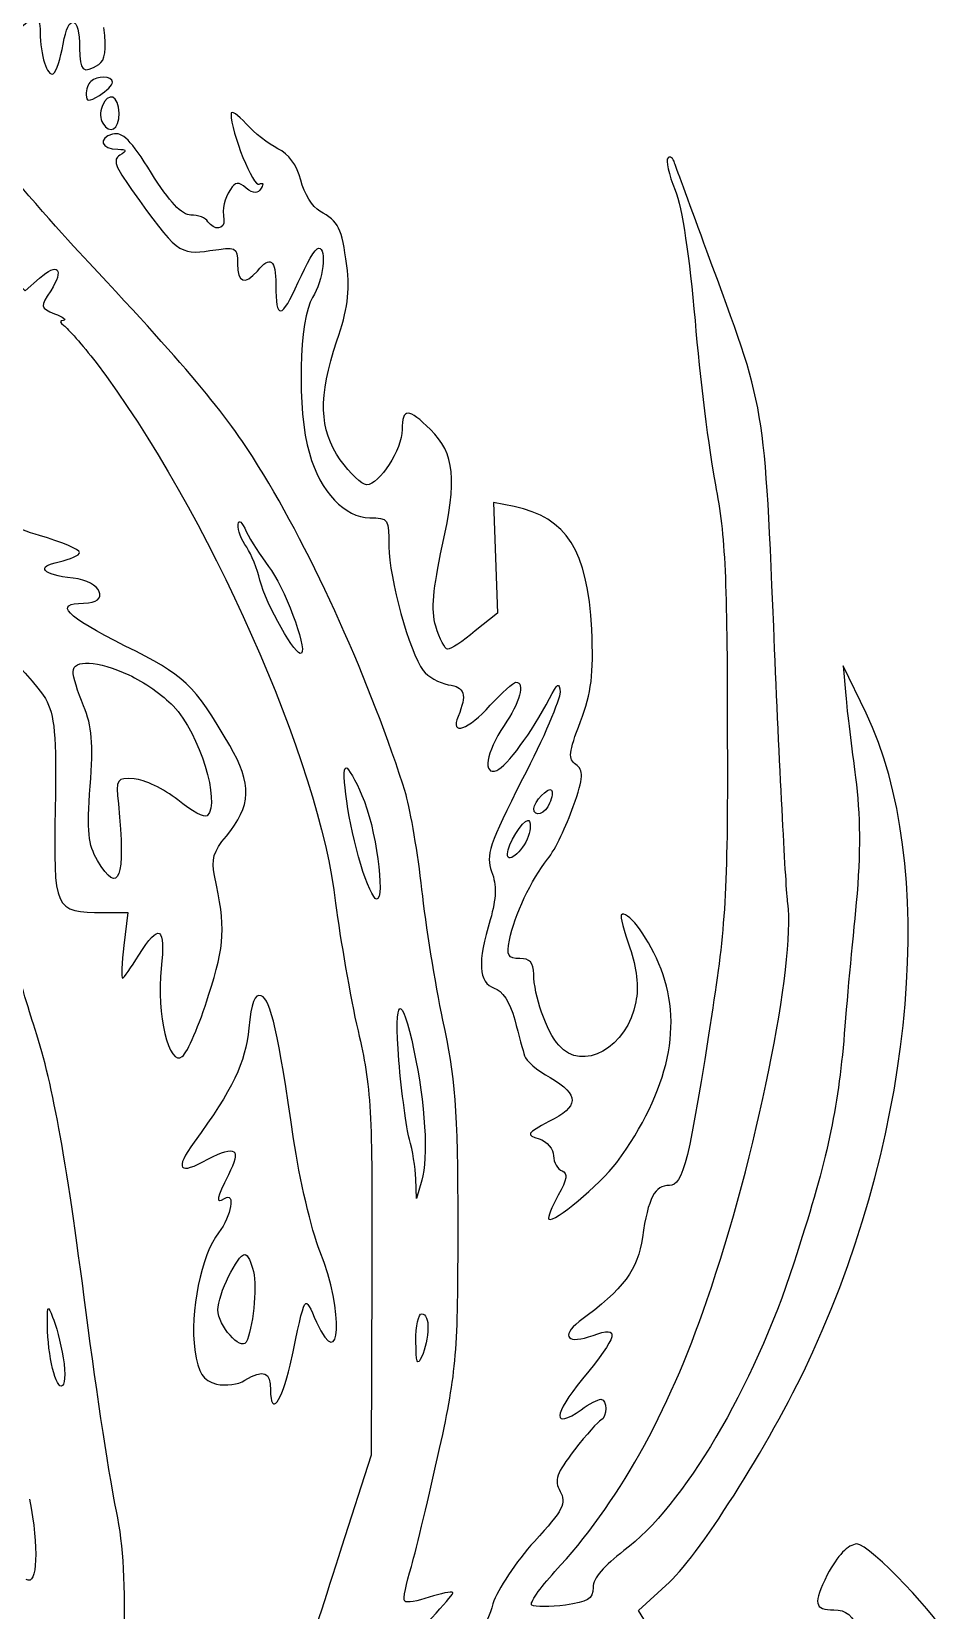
# Model space of a CAD drawing. Extents: x 5 to 315, y 92 to 398.
# Drawn here: x 275.6 to 315, y 239.2 to 307 of the extents above; entities that cross this region are included whole.
import ezdxf

# ---------------------------------------------------------------- set-up
doc = ezdxf.new("R2010")
doc.units = 0
doc.layers.get('0').update_dxf_attribs({"linetype": 'CONTINUOUS'})

msp = doc.modelspace()

# ---------------------------------------------------------------- linework, layer by layer
at = {"color": 7}
for points in [[(278.186444, 304.814111), (278.186444, 304.814111)], [(278.666222, 303.741667), (278.666222, 303.741667)], [(284.197778, 303.431222), (284.197778, 303.431222)], [(296.333333, 286.582556), (295.458444, 286.751889), (295.543111, 284.381222), (295.627778, 282.010556), (294.668222, 281.248556)], [(285.806444, 284.014333), (285.806444, 284.014333)], [(279.823333, 279.357667), (279.823333, 279.357667)], [(289.814, 274.193), (289.814, 274.193)], [(297.857333, 273.854333), (297.857333, 273.854333)], [(296.982444, 272.556111), (296.982444, 272.556111)], [(278.722667, 269.169444), (279.766889, 269.169444), (279.597556, 267.758333)], [(284.959778, 264.202333), (284.959778, 264.202333)], [(292.043556, 263.242778), (292.043556, 263.242778)], [(292.382222, 257.683), (292.156444, 256.892778), (292.128222, 257.739444)], [(285.157333, 253.760111), (285.157333, 253.760111)], [(292.636222, 251.333), (292.636222, 251.333)], [(277.001111, 250.063), (277.001111, 250.063)]]:
    msp.add_lwpolyline(points, dxfattribs=at)
at = {"color": 1}
for points in [[(271.582444, 299.790556), (275.364222, 295.839444), (275.985111, 296.375667)], [(311.432222, 277.720778), (310.444444, 279.752778), (310.557333, 278.482778)], [(290.237333, 253.647222), (290.209111, 245.886111), (288.939111, 241.935)], [(302.175333, 238.407222), (301.667333, 239.225667), (302.993778, 240.439222)]]:
    msp.add_lwpolyline(points, dxfattribs=at)
at = {"color": 7}
for points in [[(274.799778, 306.789667), (275.787556, 307.721), (276.013333, 307.749222), (276.013333, 306.930778)], [(277.001111, 306.422778), (277.226889, 307.749222), (277.706667, 307.664556), (277.706667, 306.253444)], [(276.013333, 306.930778), (276.013333, 305.943), (276.323778, 305.011667), (276.577778, 305.152778)], [(278.525111, 305.547889), (278.807333, 305.745444), (278.863778, 306.140556), (278.750889, 307.128333)], [(276.577778, 305.152778), (276.718889, 305.237444), (276.888222, 305.801889), (277.001111, 306.422778)], [(277.706667, 306.253444), (277.706667, 305.265667), (277.847778, 305.124556), (278.525111, 305.547889)], [(278.186444, 304.814111), (278.073556, 304.729444), (277.988889, 304.475444), (277.988889, 304.249667)], [(279.117778, 304.785889), (279.117778, 305.068111), (278.440444, 305.068111), (278.186444, 304.814111)], [(277.988889, 304.249667), (277.988889, 303.939222), (278.101778, 303.939222), (278.553333, 304.221444)], [(278.553333, 304.221444), (278.863778, 304.419), (279.117778, 304.673), (279.117778, 304.785889)], [(279.4, 303.459444), (279.4, 304.221444), (278.920222, 304.419), (278.666222, 303.741667)], [(278.666222, 303.741667), (278.581556, 303.515889), (278.581556, 303.205444), (278.694444, 303.036111)], [(278.694444, 303.036111), (279.004889, 302.528111), (279.4, 302.725667), (279.4, 303.459444)], [(284.846889, 303.007889), (284.48, 303.403), (284.197778, 303.600556), (284.197778, 303.431222)], [(284.197778, 303.431222), (284.197778, 302.641), (285.157333, 300.242111), (285.411333, 300.411444)], [(286.201556, 301.935444), (285.806444, 302.133), (285.185556, 302.612778), (284.846889, 303.007889)], [(279.117778, 302.556333), (278.468667, 302.387), (278.638, 301.907222), (279.343556, 301.907222)], [(280.782889, 300.891222), (279.908, 302.302333), (279.541111, 302.669222), (279.117778, 302.556333)], [(279.428222, 301.653222), (279.117778, 301.455667), (279.230667, 301.173444), (279.936222, 300.185667)], [(279.343556, 301.907222), (279.738667, 301.907222), (279.738667, 301.850778), (279.428222, 301.653222)], [(287.189333, 300.580778), (287.02, 301.229889), (286.681333, 301.709667), (286.201556, 301.935444)], [(282.476222, 299.085), (282.109333, 299.085), (281.544889, 299.649444), (280.782889, 300.891222)], [(279.936222, 300.185667), (281.855333, 297.476333), (281.996444, 297.363444), (283.294667, 297.561)], [(284.169556, 300.185667), (283.887333, 299.762333), (283.830889, 299.395444), (283.887333, 298.887444)], [(284.846889, 300.242111), (284.508222, 300.524333), (284.395333, 300.524333), (284.169556, 300.185667)], [(285.496, 300.242111), (285.326667, 299.988111), (285.185556, 299.988111), (284.846889, 300.242111)], [(285.411333, 300.411444), (285.580667, 300.496111), (285.608889, 300.439667), (285.496, 300.242111)], [(288.007778, 299.254333), (287.697333, 299.423667), (287.330444, 300.016333), (287.189333, 300.580778)], [(283.21, 298.802778), (283.125333, 298.972111), (282.786667, 299.085), (282.476222, 299.085)], [(283.887333, 298.887444), (283.943778, 298.464111), (283.464, 298.407667), (283.21, 298.802778)], [(289.164889, 296.911889), (288.939111, 298.548778), (288.826222, 298.802778), (288.007778, 299.254333)], [(283.294667, 297.561), (284.423556, 297.730333), (284.48, 297.730333), (284.48, 296.996556)], [(285.326667, 296.686111), (285.891111, 297.363444), (286.116889, 297.194111), (286.116889, 296.093444)], [(287.076444, 296.206333), (287.443333, 296.996556), (287.810222, 297.673889), (287.951333, 297.673889)], [(287.951333, 297.673889), (288.318222, 297.673889), (288.148889, 296.262778), (287.697333, 295.557222)], [(284.48, 296.996556), (284.48, 296.178111), (284.790444, 296.065222), (285.326667, 296.686111)], [(288.741556, 293.694556), (289.193111, 295.021), (289.306, 295.783), (289.164889, 296.911889)], [(286.116889, 296.093444), (286.116889, 294.569444), (286.370889, 294.597667), (287.076444, 296.206333)], [(287.697333, 295.557222), (287.104667, 294.654111), (287.02, 290.703), (287.556222, 288.868556)], [(288.882667, 288.586333), (287.979556, 289.912778), (287.923111, 291.267444), (288.741556, 293.694556)], [(292.749111, 289.884556), (291.817778, 290.815889), (291.535556, 290.815889), (291.535556, 289.884556)], [(291.535556, 289.884556), (291.535556, 289.037889), (290.547778, 287.513889), (290.011556, 287.513889)], [(293.257111, 284.889222), (293.906222, 287.767889), (293.793333, 288.840333), (292.749111, 289.884556)], [(287.556222, 288.868556), (288.036, 287.203444), (289.080222, 286.102778), (290.152667, 286.102778)], [(290.011556, 287.513889), (289.814, 287.513889), (289.306, 287.993667), (288.882667, 288.586333)], [(275.985111, 285.340778), (274.969111, 285.623), (273.924889, 286.187444), (273.473333, 286.610778)], [(299.663556, 281.305), (299.494222, 284.719889), (298.591111, 286.102778), (296.333333, 286.582556)], [(284.508222, 285.820556), (284.508222, 286.046333), (284.677556, 285.933444), (284.846889, 285.510111)], [(290.152667, 286.102778), (290.942889, 286.102778), (290.971111, 286.046333), (290.971111, 284.861)], [(277.706667, 284.607), (277.706667, 284.748111), (276.916444, 285.058556), (275.985111, 285.340778)], [(284.875111, 284.832778), (284.649333, 285.143222), (284.48, 285.566556), (284.508222, 285.820556)], [(284.846889, 285.510111), (285.044444, 285.115), (285.467778, 284.465889), (285.806444, 284.014333)], [(276.831778, 284.211889), (277.311556, 284.324778), (277.706667, 284.494111), (277.706667, 284.607)], [(285.439556, 283.421667), (285.326667, 283.901444), (285.072667, 284.522333), (284.875111, 284.832778)], [(290.971111, 284.861), (290.971111, 283.534556), (291.846, 280.317222), (292.438667, 279.555222)], [(292.974889, 281.446111), (292.777333, 282.179889), (292.862, 283.026556), (293.257111, 284.889222)], [(277.424444, 283.506333), (276.098, 283.647444), (275.787556, 284.014333), (276.831778, 284.211889)], [(285.806444, 284.014333), (286.455556, 283.195889), (287.471556, 280.514778), (287.217556, 280.289)], [(277.876, 282.433889), (279.061333, 282.433889), (278.638, 283.393444), (277.424444, 283.506333)], [(287.217556, 280.289), (287.02, 280.063222), (285.693556, 282.405667), (285.439556, 283.421667)], [(271.610667, 282.998333), (271.977556, 282.998333), (275.759333, 279.216556), (276.239111, 278.341667)], [(279.654, 280.599444), (277.085778, 281.897667), (276.577778, 282.433889), (277.876, 282.433889)], [(293.482889, 280.458333), (293.37, 280.458333), (293.144222, 280.909889), (292.974889, 281.446111)], [(294.668222, 281.248556), (294.132, 280.797), (293.624, 280.458333), (293.482889, 280.458333)], [(299.183778, 277.353889), (299.663556, 278.623889), (299.748222, 279.357667), (299.663556, 281.305)], [(284.141333, 276.337889), (282.589111, 278.990778), (282.222222, 279.329444), (279.654, 280.599444)], [(277.424444, 279.498778), (277.424444, 280.035), (278.468667, 279.978556), (279.823333, 279.357667)], [(277.876, 278.031222), (277.622, 278.623889), (277.424444, 279.301222), (277.424444, 279.498778)], [(279.823333, 279.357667), (280.444222, 279.075444), (281.290889, 278.482778), (281.714222, 278.031222)], [(292.438667, 279.555222), (292.636222, 279.273), (293.116, 279.019), (293.511111, 278.934333)], [(297.857333, 278.341667), (298.196, 279.019), (298.280667, 279.075444), (298.308889, 278.623889)], [(293.511111, 278.934333), (294.216667, 278.849667), (294.329556, 278.511), (293.934444, 277.579667)], [(295.317333, 278.059444), (295.825333, 278.595667), (296.305111, 279.047222), (296.418, 279.047222)], [(296.418, 279.047222), (296.813111, 279.047222), (296.587333, 278.172333), (295.91, 277.184556)], [(298.308889, 278.623889), (298.308889, 278.313444), (297.603333, 276.620111), (296.700222, 274.898556)], [(276.239111, 278.341667), (276.634222, 277.636111), (276.718889, 276.817667), (276.662444, 273.628556)], [(278.158222, 274.588111), (278.299333, 276.422556), (278.242889, 277.156333), (277.876, 278.031222)], [(281.714222, 278.031222), (282.871333, 276.817667), (283.746222, 273.910778), (283.181778, 273.318111)], [(293.934444, 277.579667), (293.595778, 276.733), (294.357778, 276.987), (295.317333, 278.059444)], [(295.599556, 275.265444), (296.022889, 275.434778), (297.095333, 276.902333), (297.857333, 278.341667)], [(295.91, 277.184556), (295.119778, 276.027444), (294.978667, 275.011444), (295.599556, 275.265444)], [(298.986222, 275.519444), (298.647556, 275.745222), (298.675778, 276.027444), (299.183778, 277.353889)], [(284.000222, 272.443222), (285.072667, 273.741444), (285.100889, 274.672778), (284.141333, 276.337889)], [(289.757556, 271.229667), (289.249556, 272.923), (288.882667, 275.378333), (289.136667, 275.378333)], [(289.136667, 275.378333), (289.221333, 275.378333), (289.531778, 274.842111), (289.814, 274.193)], [(298.873333, 273.713222), (299.324889, 274.983222), (299.324889, 275.265444), (298.986222, 275.519444)], [(278.468667, 271.399), (278.073556, 272.076333), (278.017111, 272.640778), (278.158222, 274.588111)], [(280.049111, 274.898556), (279.287111, 274.955), (279.258889, 274.898556), (279.371778, 273.826111)], [(281.911778, 273.995444), (281.319111, 274.475222), (280.472444, 274.870333), (280.049111, 274.898556)], [(296.700222, 274.898556), (295.260889, 272.076333), (295.119778, 271.624778), (295.373778, 270.919222)], [(297.18, 273.628556), (297.18, 273.910778), (297.800889, 274.559889), (297.942, 274.418778)], [(297.942, 274.418778), (297.998444, 274.362333), (297.970222, 274.108333), (297.857333, 273.854333)], [(279.371778, 273.826111), (279.682222, 270.637), (279.4, 269.846778), (278.468667, 271.399)], [(283.181778, 273.318111), (283.068889, 273.205222), (282.504444, 273.515667), (281.911778, 273.995444)], [(289.814, 274.193), (290.406667, 272.866556), (290.83, 269.733889), (290.434889, 269.733889)], [(297.857333, 273.854333), (297.688, 273.402778), (297.18, 273.205222), (297.18, 273.628556)], [(297.772667, 271.455444), (298.111333, 271.878778), (298.591111, 272.894778), (298.873333, 273.713222)], [(276.662444, 273.628556), (276.577778, 269.282333), (276.606, 269.169444), (278.722667, 269.169444)], [(296.051111, 271.681222), (296.051111, 272.076333), (296.700222, 273.120556), (296.926, 273.120556)], [(296.926, 273.120556), (297.038889, 273.120556), (297.067111, 272.866556), (296.982444, 272.556111)], [(283.492222, 270.749889), (283.351111, 271.427222), (283.435778, 271.794111), (284.000222, 272.443222)], [(296.982444, 272.556111), (296.813111, 271.907), (296.051111, 271.173222), (296.051111, 271.681222)], [(290.434889, 269.733889), (290.322, 269.733889), (290.011556, 270.411222), (289.757556, 271.229667)], [(296.135778, 267.984111), (296.361556, 269.056556), (297.067111, 270.580556), (297.772667, 271.455444)], [(283.238222, 265.613444), (283.943778, 267.843), (283.972, 268.492111), (283.492222, 270.749889)], [(295.373778, 270.919222), (295.599556, 270.326556), (295.571333, 269.790333), (295.317333, 268.859)], [(300.933556, 269.056556), (300.877111, 269.028333), (301.046444, 268.379222), (301.300444, 267.645444)], [(302.542222, 266.968111), (302.006, 268.238111), (301.159333, 269.310556), (300.933556, 269.056556)], [(280.246667, 267.335), (281.121556, 268.746111), (281.403778, 268.576778), (281.206222, 266.770556)], [(295.317333, 268.859), (294.752889, 267.052778), (294.809333, 266.149667), (295.486667, 265.923889)], [(279.597556, 267.758333), (279.512889, 266.996333), (279.484667, 266.347222), (279.541111, 266.347222)], [(296.587333, 267.193889), (296.079333, 267.193889), (295.994667, 267.306778), (296.135778, 267.984111)], [(301.300444, 267.645444), (301.582667, 266.798778), (301.695556, 265.980333), (301.554444, 265.331222)], [(279.541111, 266.347222), (279.597556, 266.347222), (279.908, 266.798778), (280.246667, 267.335)], [(297.18, 266.516556), (297.18, 267.024556), (297.010667, 267.193889), (296.587333, 267.193889)], [(300.736, 258.445), (302.993778, 261.521222), (303.642889, 264.456333), (302.542222, 266.968111)], [(281.206222, 266.770556), (280.980444, 264.823222), (281.544889, 262.509), (282.109333, 262.988778)], [(298.252444, 263.468556), (297.716222, 264.061222), (297.18, 265.641667), (297.18, 266.516556)], [(282.109333, 262.988778), (282.335111, 263.158111), (282.843111, 264.343444), (283.238222, 265.613444)], [(285.496, 265.585222), (285.213778, 265.698111), (285.072667, 265.303), (284.959778, 264.202333)], [(286.878889, 259.461), (286.229778, 264.004778), (285.891111, 265.444111), (285.496, 265.585222)], [(291.394444, 262.819444), (291.168667, 265.613444), (291.507333, 265.811), (292.043556, 263.242778)], [(295.486667, 265.923889), (295.825333, 265.811), (296.164, 265.331222), (296.361556, 264.569222)], [(301.554444, 265.331222), (301.215778, 263.383889), (299.240222, 262.283222), (298.252444, 263.468556)], [(284.959778, 264.202333), (284.818667, 262.706556), (284.282444, 261.605889), (282.617333, 259.319889)], [(296.361556, 264.569222), (296.530889, 263.920111), (296.728444, 263.214556), (296.784889, 263.017)], [(291.846, 259.432778), (291.733111, 259.912556), (291.507333, 261.436556), (291.394444, 262.819444)], [(292.043556, 263.242778), (292.523333, 261.013222), (292.664444, 258.614333), (292.382222, 257.683)], [(296.784889, 263.017), (296.841333, 262.819444), (297.321111, 262.396111), (297.885556, 262.085667)], [(297.885556, 262.085667), (299.155556, 261.323667), (299.127333, 260.843889), (297.829111, 260.194778)], [(297.829111, 260.194778), (296.869556, 259.686778), (296.841333, 259.630333), (297.405778, 259.461)], [(288.007778, 254.635), (287.640889, 255.566333), (287.132889, 257.739444), (286.878889, 259.461)], [(292.128222, 257.739444), (292.1, 258.219222), (291.987111, 258.981222), (291.846, 259.432778)], [(297.405778, 259.461), (297.744444, 259.348111), (298.026667, 259.009444), (298.026667, 258.727222)], [(282.617333, 259.319889), (281.770667, 258.134556), (281.94, 257.880556), (283.21, 258.586111)], [(283.21, 258.586111), (284.423556, 259.207), (284.649333, 259.037667), (284.084889, 257.908778)], [(297.829111, 256.017889), (298.026667, 255.820333), (300.002222, 257.485444), (300.736, 258.445)], [(298.026667, 258.727222), (298.026667, 258.445), (298.196, 258.162778), (298.393556, 258.078111)], [(298.393556, 258.078111), (298.647556, 257.993444), (298.619333, 257.711222), (298.224222, 257.033889)], [(284.084889, 257.908778), (283.576889, 256.921), (283.520444, 256.638778), (283.915556, 256.892778)], [(283.915556, 256.892778), (284.395333, 257.203222), (284.226, 256.159), (283.661556, 255.425222)], [(298.224222, 257.033889), (297.942, 256.525889), (297.772667, 256.074333), (297.829111, 256.017889)], [(283.661556, 255.425222), (282.927778, 254.522111), (282.419778, 251.982111), (282.645556, 250.401667)], [(283.633333, 252.123222), (283.633333, 252.772333), (284.48, 254.493889), (284.790444, 254.493889)], [(284.790444, 254.493889), (284.903333, 254.493889), (285.072667, 254.155222), (285.157333, 253.760111)], [(287.866667, 251.587), (288.910889, 249.301), (289.052, 252.038556), (288.007778, 254.635)], [(285.157333, 253.760111), (285.326667, 253.082778), (285.129111, 251.248333), (284.846889, 250.740333)], [(286.737778, 249.752556), (287.443333, 252.998111), (287.302222, 252.800556), (287.866667, 251.587)], [(276.323778, 251.671667), (276.323778, 252.320778), (276.352, 252.320778), (276.549556, 251.812778)], [(284.846889, 250.740333), (284.621111, 250.345222), (283.633333, 251.445889), (283.633333, 252.123222)], [(276.916444, 248.849444), (276.634222, 248.849444), (276.295556, 250.458111), (276.323778, 251.671667)], [(276.549556, 251.812778), (276.690667, 251.502333), (276.888222, 250.712111), (277.001111, 250.063)], [(292.128222, 250.768556), (292.1, 251.417667), (292.241111, 251.953889), (292.382222, 251.953889)], [(292.382222, 251.953889), (292.551556, 251.953889), (292.664444, 251.671667), (292.636222, 251.333)], [(292.636222, 251.333), (292.636222, 250.966111), (292.523333, 250.429889), (292.382222, 250.119444)], [(292.382222, 250.119444), (292.184667, 249.696111), (292.128222, 249.837222), (292.128222, 250.768556)], [(277.001111, 250.063), (277.114, 249.329222), (277.085778, 248.849444), (276.916444, 248.849444)], [(282.645556, 250.401667), (282.814889, 249.357444), (282.984222, 249.103444), (283.576889, 248.934111)], [(284.790444, 249.103444), (285.608889, 249.583222), (285.891111, 249.470333), (285.891111, 248.680111)], [(285.891111, 248.680111), (285.891111, 247.523), (286.370889, 248.143889), (286.737778, 249.752556)], [(283.576889, 248.934111), (283.972, 248.849444), (284.508222, 248.905889), (284.790444, 249.103444)]]:
    msp.add_open_spline(points, degree=3, dxfattribs=at)
at = {"color": 1}
for points in [[(277.678444, 297.504556), (276.493111, 298.774556), (274.574, 301.004111), (273.388667, 302.471667)], [(302.937333, 301.540333), (302.824444, 301.455667), (302.965556, 300.834778), (303.247778, 300.157444)], [(303.219556, 301.314556), (303.163111, 301.540333), (303.022, 301.625), (302.937333, 301.540333)], [(304.602444, 297.532778), (303.925111, 299.395444), (303.304222, 301.088778), (303.219556, 301.314556)], [(303.247778, 300.157444), (303.53, 299.423667), (303.868667, 297.250556), (304.094444, 294.569444)], [(285.383111, 288.304111), (283.972, 290.590111), (282.250444, 292.622111), (277.678444, 297.504556)], [(307.509333, 280.458333), (307.057778, 291.211), (307.170667, 290.618333), (304.602444, 297.532778)], [(275.985111, 296.375667), (276.775333, 297.081222), (277.057556, 296.770778), (276.464889, 295.839444)], [(276.464889, 295.839444), (276.013333, 295.162111), (276.013333, 295.105667), (276.634222, 294.851667)], [(276.634222, 294.851667), (277.001111, 294.710556), (277.170444, 294.597667), (277.001111, 294.569444)], [(277.001111, 294.569444), (276.831778, 294.569444), (276.86, 294.484778), (277.029333, 294.343667)], [(277.029333, 294.343667), (277.198667, 294.230778), (277.819556, 293.525222), (278.412222, 292.763222)], [(304.094444, 294.569444), (304.292, 292.170556), (304.687111, 288.981444), (304.969333, 287.513889)], [(278.412222, 292.763222), (283.181778, 286.469667), (288.007778, 275.604111), (288.685111, 269.564556)], [(291.704889, 274.221222), (290.209111, 278.990778), (287.697333, 284.578778), (285.383111, 288.304111)], [(304.969333, 287.513889), (305.392667, 285.369), (305.477333, 283.308778), (305.477333, 277.071667)], [(308.073778, 269.564556), (307.989111, 270.185444), (307.735111, 275.096111), (307.509333, 280.458333)], [(310.557333, 278.482778), (310.613778, 277.777222), (310.811333, 276.196778), (310.980667, 274.955)], [(309.146222, 250.317), (313.577111, 260.025444), (314.508444, 271.257889), (311.432222, 277.720778)], [(305.477333, 277.071667), (305.505556, 270.354778), (305.420889, 268.746111), (304.856444, 265.077222)], [(310.980667, 274.955), (311.178222, 273.374556), (311.206444, 271.737667), (311.008889, 269.592778)], [(292.382222, 270.157222), (292.212889, 271.681222), (291.902444, 273.515667), (291.704889, 274.221222)], [(293.285333, 264.541), (292.946667, 266.121444), (292.551556, 268.661444), (292.382222, 270.157222)], [(311.008889, 269.592778), (310.839556, 267.899444), (310.585556, 265.218333), (310.472667, 263.666111)], [(288.685111, 269.564556), (288.882667, 268.040556), (289.306, 265.557), (289.644667, 264.089444)], [(304.602444, 252.518333), (306.719111, 258.642556), (308.412444, 267.052778), (308.073778, 269.564556)], [(275.731111, 264.371667), (275.448889, 265.218333), (274.997333, 266.742333), (274.743333, 267.758333)], [(304.856444, 265.077222), (303.840444, 258.473222), (303.586444, 257.457222), (302.993778, 257.457222)], [(277.988889, 252.010333), (277.085778, 258.953), (276.521333, 261.972778), (275.731111, 264.371667)], [(293.934444, 255.763889), (293.934444, 260.815667), (293.821556, 262.113889), (293.285333, 264.541)], [(289.644667, 264.089444), (290.209111, 261.662333), (290.265556, 260.702778), (290.237333, 253.647222)], [(310.472667, 263.666111), (310.162222, 260.392333), (309.710667, 258.360333), (308.327778, 254.127)], [(302.993778, 257.457222), (302.372889, 257.457222), (302.090667, 256.949222), (301.836667, 255.227667)], [(293.144222, 246.168333), (293.878, 249.555), (293.934444, 250.288778), (293.934444, 255.763889)], [(301.836667, 255.227667), (301.639111, 253.844778), (301.074667, 253.054556), (299.127333, 251.615222)], [(308.327778, 254.127), (306.606222, 248.764778), (303.586444, 243.684778), (301.046444, 241.793889)], [(279.287111, 243.487222), (279.033111, 244.644333), (278.440444, 248.482556), (277.988889, 252.010333)], [(298.083111, 240.890778), (300.764222, 243.769444), (302.937333, 247.635889), (304.602444, 252.518333)], [(299.127333, 251.615222), (298.308889, 250.966111), (298.647556, 250.627444), (299.72, 251.022556)], [(299.72, 251.022556), (300.905333, 251.474111), (300.820667, 251.022556), (299.268444, 249.159889)], [(302.993778, 240.439222), (304.376667, 241.709222), (307.537556, 246.761), (309.146222, 250.317)], [(299.268444, 249.159889), (297.998444, 247.607667), (297.970222, 246.958556), (299.212, 247.833444)], [(299.212, 247.833444), (299.550667, 248.087444), (299.945778, 248.285), (300.058667, 248.285)], [(300.058667, 248.285), (300.340889, 248.285), (300.340889, 247.523), (300.058667, 247.381889)], [(300.058667, 247.381889), (299.945778, 247.353667), (299.437778, 246.761), (298.929778, 246.111889)], [(291.930667, 241.116556), (292.156444, 241.878556), (292.692667, 244.164556), (293.144222, 246.168333)], [(298.929778, 246.111889), (298.139556, 245.095889), (298.054889, 244.813667), (298.308889, 244.333889)], [(275.561778, 243.995222), (275.956889, 241.935), (275.900444, 240.241667), (275.420667, 240.552111)], [(298.308889, 244.333889), (298.591111, 243.825889), (298.45, 243.543667), (297.208222, 242.189)], [(279.597556, 237.645222), (279.682222, 240.354556), (279.597556, 241.963222), (279.287111, 243.487222)], [(288.939111, 241.935), (288.233556, 239.761889), (287.556222, 237.617), (287.443333, 237.137222)], [(297.208222, 242.189), (296.418, 241.314111), (295.627778, 240.128778), (295.430222, 239.507889)], [(311.037111, 242.076111), (310.642, 242.047889), (310.218667, 241.596333), (309.767111, 240.749667)], [(314.96, 237.955667), (314.677778, 238.830556), (311.573333, 242.076111), (311.037111, 242.076111)], [(301.046444, 241.793889), (300.199778, 241.144778), (299.72, 240.608556), (299.72, 240.213444)], [(291.648444, 239.620778), (291.563778, 239.705444), (291.704889, 240.382778), (291.930667, 241.116556)], [(297.095333, 239.451444), (296.982444, 239.507889), (297.434, 240.185222), (298.083111, 240.890778)], [(309.767111, 240.749667), (309.146222, 239.507889), (309.202667, 239.253889), (310.049333, 239.253889)], [(291.112222, 237.137222), (292.608, 238.661222), (293.765111, 239.931222), (293.708667, 239.987667)], [(292.692667, 239.790111), (292.184667, 239.620778), (291.733111, 239.536111), (291.648444, 239.620778)], [(293.708667, 239.987667), (293.652222, 240.044111), (293.200667, 239.959444), (292.692667, 239.790111)], [(299.72, 240.213444), (299.72, 239.705444), (299.494222, 239.592556), (298.534667, 239.451444)], [(295.430222, 239.507889), (295.148, 238.520111), (294.894, 238.266111), (293.398222, 237.504111)], [(298.534667, 239.451444), (297.885556, 239.366778), (297.236444, 239.366778), (297.095333, 239.451444)], [(310.049333, 239.253889), (310.585556, 239.253889), (310.839556, 239.028111), (311.178222, 238.266111)]]:
    msp.add_open_spline(points, degree=3, dxfattribs=at)

doc.saveas('drawing.dxf')
